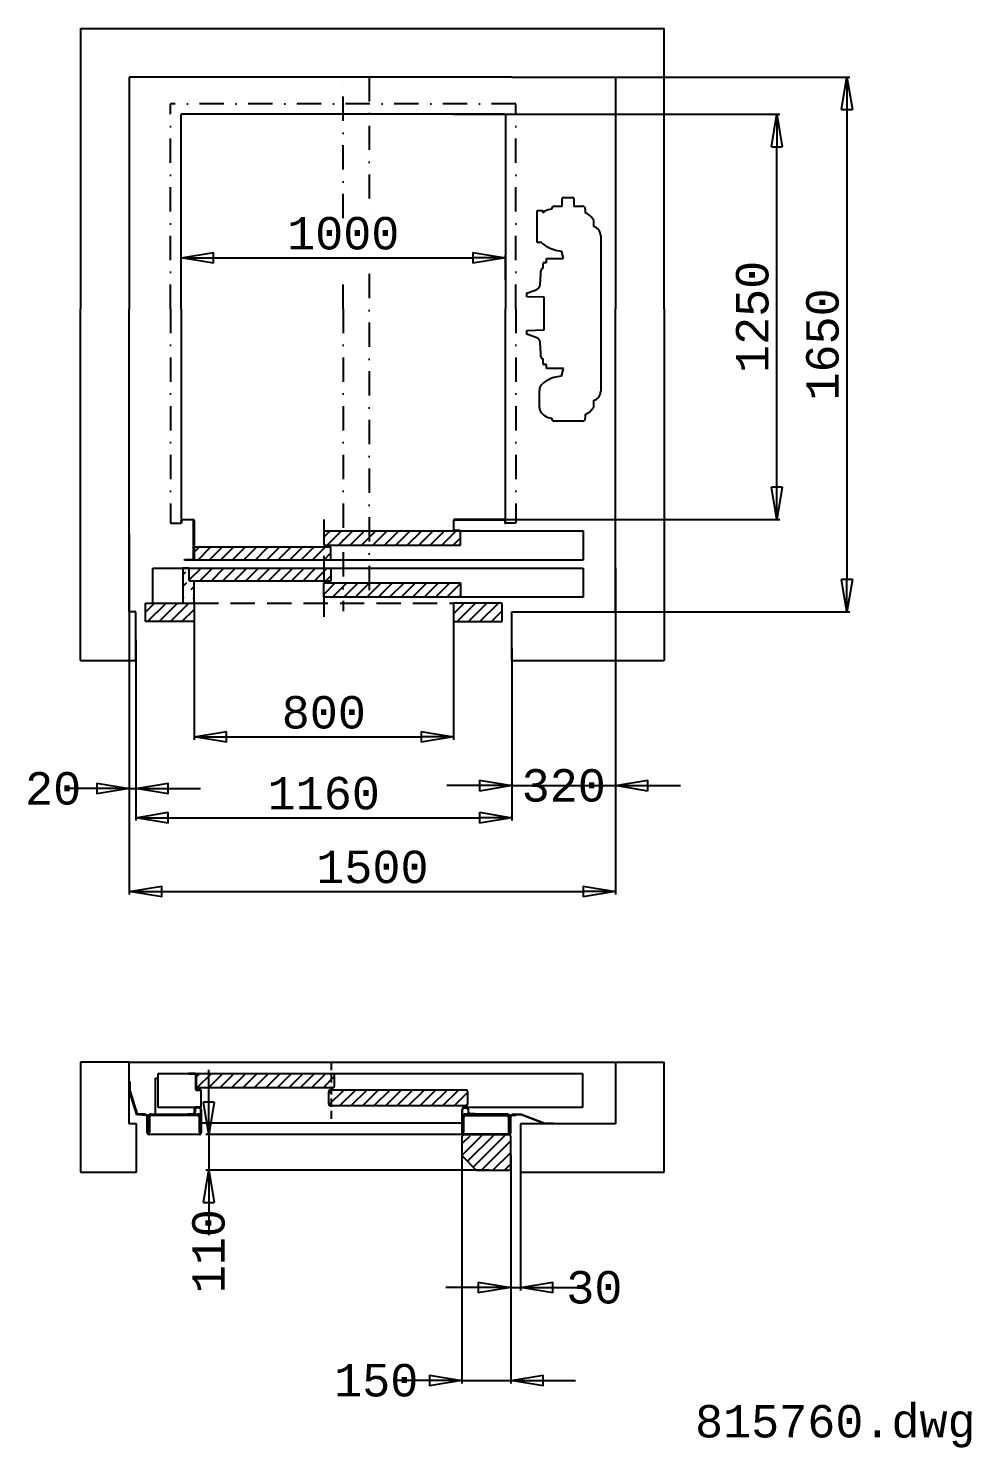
# Model space of a CAD drawing. Extents: x 66121 to 89453, y -8534 to 10021.
# Drawn here: x 71283 to 74193, y -7925 to -3547 of the extents above; entities that cross this region are included whole.
import ezdxf

# ---------------------------------------------------------------- set-up
doc = ezdxf.new("R2010")
doc.units = 0
doc.header["$LTSCALE"] = 50
doc.header["$MEASUREMENT"] = 0
doc.linetypes.add('DASHDOT', pattern=[1, 0.5, -0.25, 0, -0.25])
doc.linetypes.add('DASHED', pattern=[0.75, 0.5, -0.25])
doc.layers.get('0').update_dxf_attribs({"linetype": 'CONTINUOUS'})
doc.layers.get('Defpoints').update_dxf_attribs({"linetype": 'CONTINUOUS'})
for name, color, linetype in [('CONT_35', 250, 'CONTINUOUS'), ('CONT_70', 5, 'CONTINUOUS'), ('DASH_35', 30, 'DASHED'), ('DASHD_35', 40, 'DASHDOT'), ('DIM_MM', 7, 'CONTINUOUS'), ('HATCH_35', 6, 'CONTINUOUS'), ('TEXT_50', 7, 'CONTINUOUS')]:
    doc.layers.add(name, color=color, linetype=linetype)
doc.styles.get("Standard").update_dxf_attribs({"font": 'monotxt'})
doc.dimstyles.get("Standard").update_dxf_attribs({"dimscale": 50, "dimtxt": 2, "dimasz": 2, "dimexe": 0.18, "dimexo": 0, "dimgap": 0.5, "dimtad": 1, "dimdec": 0, "dimrnd": 1, "dimzin": 0, "dimdsep": 46, "dimtxsty": 'Standard', "dimblk": 'CLOSED', "dimcen": 0.09, "dimadec": 0, "dimazin": 0, "dimtfac": 1, "dimtdec": 0, "dimtmove": 2, "dimatfit": 0, "dimldrblk": 'CLOSED', "dimfxl": 1, "dimtolj": 1, "dimtzin": 0, "dimarcsym": 0})
pattern_1 = [(45, (65653.367, -49734.538), (-17.67767, 17.67767), [])]

# ---------------------------------------------------------------- blocks, each defined once
blk = doc.blocks.new('_Closed')
at = {"color": 0, "linetype": 'Continuous', "lineweight": -2}
for p, q in [((-1, 0.167), (0, 0)), ((-1, 0.167), (-1, -0.167)), ((0, 0), (-1, -0.167)), ((0, 0), (-1, 0))]:
    blk.add_line(p, q, dxfattribs=at)
blk = doc.blocks.new('*D168')
at = {"layer": 'Defpoints', "color": 0, "transparency": 16777216}
for p in [(72659.5, -6959.2), (71839.9, -7069), (72703.4, -7069)]:
    blk.add_point(p, dxfattribs=at)
at = {"layer": 'DIM_MM', "color": 0, "lineweight": -2, "transparency": 16777216}
for p, q in [((71839.9, -6859.2), (71839.9, -6759.2)), ((72659.5, -6959.2), (71830.9, -6959.2)), ((71839.9, -6959.2), (71839.9, -7069)), ((72703.4, -7069), (71830.9, -7069)), ((71839.9, -7169), (71839.9, -7269))]:
    blk.add_line(p, q, dxfattribs=at)
at = {"layer": 'DIM_MM', "color": 0, "lineweight": -2, "transparency": 16777216, "xscale": 100, "yscale": 100, "zscale": 100}
for p, rotation in [((71839.9, -6959.2), 270), ((71839.9, -7069), 90)]:
    blk.add_blockref('_Closed', p, dxfattribs=dict(at, rotation=rotation))
at = {"layer": 'DIM_MM', "color": 0, "transparency": 16777216, "insert": (71839.1, -7318.9), "char_height": 100, "attachment_point": 5, "rotation": 90}
blk.add_mtext('\\A1;110', dxfattribs=at)
blk = doc.blocks.new('*D169')
at = {"layer": 'Defpoints', "color": 0, "transparency": 16777216}
for p in [(71594.3, -5105.7), (73094.3, -5210.8), (73094.3, -6209.1)]:
    blk.add_point(p, dxfattribs=at)
at = {"layer": 'DIM_MM', "color": 0, "lineweight": -2, "transparency": 16777216}
for p, q in [((71594.3, -5105.7), (71594.3, -6218.1)), ((73094.3, -5210.8), (73094.3, -6218.1)), ((71694.3, -6209.1), (72994.3, -6209.1))]:
    blk.add_line(p, q, dxfattribs=at)
at = {"layer": 'DIM_MM', "color": 0, "lineweight": -2, "transparency": 16777216, "xscale": 100, "yscale": 100, "zscale": 100, "rotation": 180}
blk.add_blockref('_Closed', (71594.3, -6209.1), dxfattribs=at)
at = {"layer": 'DIM_MM', "color": 0, "lineweight": -2, "transparency": 16777216, "xscale": 100, "yscale": 100, "zscale": 100}
blk.add_blockref('_Closed', (73094.3, -6209.1), dxfattribs=at)
at = {"layer": 'DIM_MM', "color": 0, "transparency": 16777216, "insert": (72344.3, -6134.1), "char_height": 100, "attachment_point": 5}
blk.add_mtext('\\A1;1500', dxfattribs=at)
blk = doc.blocks.new('*D170')
at = {"layer": 'Defpoints', "color": 0, "transparency": 16777216}
for p in [(71614.3, -5433.2), (72774.3, -5458.7), (72774.3, -5981.6)]:
    blk.add_point(p, dxfattribs=at)
at = {"layer": 'DIM_MM', "color": 0, "lineweight": -2, "transparency": 16777216}
for p, q in [((71614.3, -5433.2), (71614.3, -5990.6)), ((72774.3, -5458.7), (72774.3, -5990.6)), ((71714.3, -5981.6), (72674.3, -5981.6))]:
    blk.add_line(p, q, dxfattribs=at)
at = {"layer": 'DIM_MM', "color": 0, "lineweight": -2, "transparency": 16777216, "xscale": 100, "yscale": 100, "zscale": 100, "rotation": 180}
blk.add_blockref('_Closed', (71614.3, -5981.6), dxfattribs=at)
at = {"layer": 'DIM_MM', "color": 0, "lineweight": -2, "transparency": 16777216, "xscale": 100, "yscale": 100, "zscale": 100}
blk.add_blockref('_Closed', (72774.3, -5981.6), dxfattribs=at)
at = {"layer": 'DIM_MM', "color": 0, "transparency": 16777216, "insert": (72194.3, -5906.6), "char_height": 100, "attachment_point": 5}
blk.add_mtext('\\A1;1160', dxfattribs=at)
blk = doc.blocks.new('*D171')
at = {"layer": 'Defpoints', "color": 0, "transparency": 16777216}
for p in [(71794.3, -5347.5), (72594.3, -5346.5), (72594.3, -5732.2)]:
    blk.add_point(p, dxfattribs=at)
at = {"layer": 'DIM_MM', "color": 0, "lineweight": -2, "transparency": 16777216}
for p, q in [((71794.3, -5347.5), (71794.3, -5741.2)), ((72594.3, -5346.5), (72594.3, -5741.2)), ((71894.3, -5732.2), (72494.3, -5732.2))]:
    blk.add_line(p, q, dxfattribs=at)
at = {"layer": 'DIM_MM', "color": 0, "lineweight": -2, "transparency": 16777216, "xscale": 100, "yscale": 100, "zscale": 100, "rotation": 180}
blk.add_blockref('_Closed', (71794.3, -5732.2), dxfattribs=at)
at = {"layer": 'DIM_MM', "color": 0, "lineweight": -2, "transparency": 16777216, "xscale": 100, "yscale": 100, "zscale": 100}
blk.add_blockref('_Closed', (72594.3, -5732.2), dxfattribs=at)
at = {"layer": 'DIM_MM', "color": 0, "transparency": 16777216, "insert": (72194.3, -5657.2), "char_height": 100, "attachment_point": 5}
blk.add_mtext('\\A1;800', dxfattribs=at)
blk = doc.blocks.new('*D172')
at = {"layer": 'Defpoints', "color": 0, "transparency": 16777216}
for p in [(72754.3, -4254.3), (72754.3, -4322.1), (71754.3, -4397.8)]:
    blk.add_point(p, dxfattribs=at)
at = {"layer": 'DIM_MM', "color": 0, "lineweight": -2, "transparency": 16777216}
for p, q in [((71754.3, -4397.8), (71754.3, -4245.3)), ((72754.3, -4322.1), (72754.3, -4245.3)), ((71854.3, -4254.3), (72654.3, -4254.3))]:
    blk.add_line(p, q, dxfattribs=at)
at = {"layer": 'DIM_MM', "color": 0, "lineweight": -2, "transparency": 16777216, "xscale": 100, "yscale": 100, "zscale": 100, "rotation": 180}
blk.add_blockref('_Closed', (71754.3, -4254.3), dxfattribs=at)
at = {"layer": 'DIM_MM', "color": 0, "lineweight": -2, "transparency": 16777216, "xscale": 100, "yscale": 100, "zscale": 100}
blk.add_blockref('_Closed', (72754.3, -4254.3), dxfattribs=at)
at = {"layer": 'DIM_MM', "color": 0, "transparency": 16777216, "insert": (72254.3, -4179.3), "char_height": 100, "attachment_point": 5}
blk.add_mtext('\\A1;1000', dxfattribs=at)
blk = doc.blocks.new('*D173')
at = {"layer": 'Defpoints', "color": 0, "transparency": 16777216}
for p in [(71594.3, -5346.7), (71614.3, -5496.7), (71614.3, -5891.8)]:
    blk.add_point(p, dxfattribs=at)
at = {"layer": 'DIM_MM', "color": 0, "lineweight": -2, "transparency": 16777216}
for p, q in [((71594.3, -5346.7), (71594.3, -5900.8)), ((71614.3, -5496.7), (71614.3, -5900.8)), ((71494.3, -5891.8), (71394.3, -5891.8)), ((71594.3, -5891.8), (71614.3, -5891.8)), ((71714.3, -5891.8), (71814.3, -5891.8))]:
    blk.add_line(p, q, dxfattribs=at)
at = {"layer": 'DIM_MM', "color": 0, "lineweight": -2, "transparency": 16777216, "xscale": 100, "yscale": 100, "zscale": 100}
blk.add_blockref('_Closed', (71594.3, -5891.8), dxfattribs=at)
at = {"layer": 'DIM_MM', "color": 0, "lineweight": -2, "transparency": 16777216, "xscale": 100, "yscale": 100, "zscale": 100, "rotation": 180}
blk.add_blockref('_Closed', (71614.3, -5891.8), dxfattribs=at)
at = {"layer": 'DIM_MM', "color": 0, "transparency": 16777216, "insert": (71359.4, -5891.8), "char_height": 100, "attachment_point": 5}
blk.add_mtext('\\A1;20', dxfattribs=at)
blk = doc.blocks.new('*D174')
at = {"layer": 'Defpoints', "color": 0, "transparency": 16777216}
for p in [(72801, -7044.1), (72770.8, -7049.7), (72801, -7431)]:
    blk.add_point(p, dxfattribs=at)
at = {"layer": 'DIM_MM', "color": 0, "lineweight": -2, "transparency": 16777216}
for p, q in [((72801, -7044.1), (72801, -7440)), ((72770.8, -7049.7), (72770.8, -7440)), ((72670.8, -7431), (72570.8, -7431)), ((72770.8, -7431), (72801, -7431)), ((72901, -7431), (73001, -7431))]:
    blk.add_line(p, q, dxfattribs=at)
at = {"layer": 'DIM_MM', "color": 0, "lineweight": -2, "transparency": 16777216, "xscale": 100, "yscale": 100, "zscale": 100}
blk.add_blockref('_Closed', (72770.8, -7431), dxfattribs=at)
at = {"layer": 'DIM_MM', "color": 0, "lineweight": -2, "transparency": 16777216, "xscale": 100, "yscale": 100, "zscale": 100, "rotation": 180}
blk.add_blockref('_Closed', (72801, -7431), dxfattribs=at)
at = {"layer": 'DIM_MM', "color": 0, "transparency": 16777216, "insert": (73028.8, -7431), "char_height": 100, "attachment_point": 5}
blk.add_mtext('\\A1;30', dxfattribs=at)
blk = doc.blocks.new('*D195')
at = {"layer": 'Defpoints', "color": 0, "transparency": 16777216}
for p in [(72620.6, -7000), (72770.8, -7021.3), (72770.8, -7717.7)]:
    blk.add_point(p, dxfattribs=at)
at = {"layer": 'DIM_MM', "color": 0, "lineweight": -2, "transparency": 16777216}
for p, q in [((72620.6, -7000), (72620.6, -7726.7)), ((72770.8, -7021.3), (72770.8, -7726.7)), ((72520.6, -7717.7), (72420.6, -7717.7)), ((72620.6, -7717.7), (72770.8, -7717.7)), ((72870.8, -7717.7), (72970.8, -7717.7))]:
    blk.add_line(p, q, dxfattribs=at)
at = {"layer": 'DIM_MM', "color": 0, "lineweight": -2, "transparency": 16777216, "xscale": 100, "yscale": 100, "zscale": 100}
blk.add_blockref('_Closed', (72620.6, -7717.7), dxfattribs=at)
at = {"layer": 'DIM_MM', "color": 0, "lineweight": -2, "transparency": 16777216, "xscale": 100, "yscale": 100, "zscale": 100, "rotation": 180}
blk.add_blockref('_Closed', (72770.8, -7717.7), dxfattribs=at)
at = {"layer": 'DIM_MM', "color": 0, "transparency": 16777216, "insert": (72356.1, -7717.7), "char_height": 100, "attachment_point": 5}
blk.add_mtext('\\A1;150', dxfattribs=at)
blk = doc.blocks.new('*D8')
at = {"layer": 'Defpoints', "color": 0, "transparency": 16777216}
for p in [(72894.9, -3696.7), (72985.7, -5346.7), (73808.1, -5346.7)]:
    blk.add_point(p, dxfattribs=at)
at = {"layer": 'DIM_MM', "color": 0, "lineweight": -2, "transparency": 16777216}
for p, q in [((72894.9, -3696.7), (73817.1, -3696.7)), ((73808.1, -3796.7), (73808.1, -5246.7)), ((72985.7, -5346.7), (73817.1, -5346.7))]:
    blk.add_line(p, q, dxfattribs=at)
at = {"layer": 'DIM_MM', "color": 0, "lineweight": -2, "transparency": 16777216, "xscale": 100, "yscale": 100, "zscale": 100}
for p, rotation in [((73808.1, -3696.7), 90), ((73808.1, -5346.7), 270)]:
    blk.add_blockref('_Closed', p, dxfattribs=dict(at, rotation=rotation))
at = {"layer": 'DIM_MM', "color": 0, "transparency": 16777216, "insert": (73733.1, -4521.7), "char_height": 100, "attachment_point": 5, "rotation": 90}
blk.add_mtext('\\A1;1650', dxfattribs=at)
blk = doc.blocks.new('*D9')
at = {"layer": 'Defpoints', "color": 0, "transparency": 16777216}
for p in [(72592.5, -3811.7), (73591.7, -3811.7), (72629.7, -5061.7)]:
    blk.add_point(p, dxfattribs=at)
at = {"layer": 'DIM_MM', "color": 0, "lineweight": -2, "transparency": 16777216}
for p, q in [((72592.5, -3811.7), (73600.7, -3811.7)), ((73591.7, -4961.7), (73591.7, -3911.7)), ((72629.7, -5061.7), (73600.7, -5061.7))]:
    blk.add_line(p, q, dxfattribs=at)
at = {"layer": 'DIM_MM', "color": 0, "lineweight": -2, "transparency": 16777216, "xscale": 100, "yscale": 100, "zscale": 100}
for p, rotation in [((73591.7, -3811.7), 90), ((73591.7, -5061.7), 270)]:
    blk.add_blockref('_Closed', p, dxfattribs=dict(at, rotation=rotation))
at = {"layer": 'DIM_MM', "color": 0, "transparency": 16777216, "insert": (73516.7, -4436.7), "char_height": 100, "attachment_point": 5, "rotation": 90}
blk.add_mtext('\\A1;1250', dxfattribs=at)
blk = doc.blocks.new('*D10')
at = {"layer": 'Defpoints', "color": 0, "transparency": 16777216}
for p in [(73094.3, -5232.5), (72774.3, -5484.1), (73094.3, -5882.7)]:
    blk.add_point(p, dxfattribs=at)
at = {"layer": 'DIM_MM', "color": 0, "lineweight": -2, "transparency": 16777216}
for p, q in [((73094.3, -5232.5), (73094.3, -5891.7)), ((72774.3, -5484.1), (72774.3, -5891.7)), ((72674.3, -5882.7), (72574.3, -5882.7)), ((72774.3, -5882.7), (73094.3, -5882.7)), ((73194.3, -5882.7), (73294.3, -5882.7))]:
    blk.add_line(p, q, dxfattribs=at)
at = {"layer": 'DIM_MM', "color": 0, "lineweight": -2, "transparency": 16777216, "xscale": 100, "yscale": 100, "zscale": 100}
blk.add_blockref('_Closed', (72774.3, -5882.7), dxfattribs=at)
at = {"layer": 'DIM_MM', "color": 0, "lineweight": -2, "transparency": 16777216, "xscale": 100, "yscale": 100, "zscale": 100, "rotation": 180}
blk.add_blockref('_Closed', (73094.3, -5882.7), dxfattribs=at)
at = {"layer": 'DIM_MM', "color": 0, "transparency": 16777216, "insert": (72934.5, -5882.7), "char_height": 100, "attachment_point": 5}
blk.add_mtext('\\A1;320', dxfattribs=at)

msp = doc.modelspace()

# ---------------------------------------------------------------- hatches: boundary and pattern name
at = {"layer": 'HATCH_35'}
h = msp.add_hatch(dxfattribs=at)
h.set_pattern_fill('ANSI31', color=256, scale=200, style=0)
h.set_pattern_definition(pattern_1)
h.paths.add_polyline_path([(72254.3, -5141.1), (72254.3, -5096.7), (72194.3, -5096.7), (72194.3, -5141.1)])
h.paths.add_polyline_path([(72334.3, -5141.1), (72334.3, -5096.7), (72254.3, -5096.7), (72254.3, -5141.1)])
h.paths.add_polyline_path([(72334.3, -5096.7), (72334.3, -5141.1), (72616.3, -5141.1), (72616.3, -5096.7)])
h.paths.add_polyline_path([(72254.3, -5301.7), (72254.3, -5257.3), (72194.3, -5257.3), (72194.3, -5301.7)])
h.paths.add_polyline_path([(72334.3, -5301.7), (72334.3, -5257.3), (72254.3, -5257.3), (72254.3, -5301.7)])
h.paths.add_polyline_path([(72334.3, -5257.3), (72334.3, -5301.7), (72616.3, -5301.7), (72616.3, -5257.3)])
h = msp.add_hatch(dxfattribs=at)
h.set_pattern_fill('ANSI31', color=256, scale=200, style=0)
h.set_pattern_definition(pattern_1)
h.paths.add_polyline_path([(72194.3, -5146.7), (71794.3, -5146.7), (71794.3, -5186.7), (72194.3, -5186.7)])
h.paths.add_polyline_path([(72216.3, -5146.7), (72194.3, -5146.7), (72194.3, -5186.7), (72216.3, -5186.7)])
h.paths.add_polyline_path([(72216.3, -5211.7), (72194.3, -5211.7), (72194.3, -5251.7), (72216.3, -5251.7)])
h.paths.add_polyline_path([(72194.3, -5211.7), (71779.3, -5211.7), (71779.3, -5250.1, 0.414214), (71780.9, -5251.7), (71791.7, -5251.7, -0.414214), (71794.3, -5254.3), (71794.3, -5251.7), (72194.3, -5251.7)])
h = msp.add_hatch(dxfattribs=at)
h.set_pattern_fill('ANSI31', color=256, scale=200, style=0)
h.set_pattern_definition(pattern_1)
edge = h.paths.add_edge_path()
edge.add_arc((71776.7, -5214.3), 2.6, 0, 90)
edge.add_line((71776.7, -5211.7), (71759.3, -5211.7))
edge.add_arc((71791.7, -5254.3), 2.6, 0, 90)
edge.add_line((71791.7, -5251.7), (71780.9, -5251.7))
edge.add_arc((71780.9, -5250.1), 1.6, 180, 270)
edge.add_line((71794.3, -5319.7), (71794.3, -5254.3))
edge.add_line((71794.3, -5254.3), (71794.3, -5251.7))
edge.add_line((71779.3, -5250.1), (71779.3, -5211.7))
edge.add_line((71759.3, -5211.7), (71759.3, -5319.7))
h = msp.add_hatch(dxfattribs=at)
h.set_pattern_fill('ANSI31', color=256, scale=200, style=0)
h.set_pattern_definition(pattern_1)
h.paths.add_polyline_path([(71794.3, -5376.7), (71794.3, -5319.7), (71759.3, -5319.7), (71667.3, -5319.7), (71644.3, -5319.7), (71644.3, -5376.7)])
h = msp.add_hatch(dxfattribs=at)
h.set_pattern_fill('ANSI31', color=256, scale=200, style=0)
h.set_pattern_definition(pattern_1)
h.paths.add_polyline_path([(72594.3, -5319.7), (72594.3, -5376.7), (72744.3, -5376.7), (72744.3, -5319.7)])
h = msp.add_hatch(dxfattribs=at)
h.set_pattern_fill('ANSI31', color=256, scale=200, style=0)
h.set_pattern_definition(pattern_1)
edge = h.paths.add_edge_path()
edge.add_arc((72221.3, -6809.7), 5.54, 270, 360)
edge.add_line((72226.8, -6809.7), (72226.8, -6776.4))
edge.add_arc((72221.3, -6776.4), 5.54, 0, 90)
edge.add_line((72221.3, -6770.9), (71807, -6770.9))
edge.add_arc((71807, -6776.4), 5.54, 90, 180)
edge.add_line((71801.5, -6776.4), (71801.5, -6809.7))
edge.add_arc((71807, -6809.7), 5.54, 180, 270)
edge.add_line((71807, -6815.2), (72221.3, -6815.2))
h = msp.add_hatch(dxfattribs=at)
h.set_pattern_fill('ANSI31', color=256, scale=200, style=0)
h.set_pattern_definition(pattern_1)
edge = h.paths.add_edge_path()
edge.add_line((72632.3, -6870.6), (72215.2, -6870.6))
edge.add_arc((72215.2, -6865.1), 5.54, 180, 270, ccw=False)
edge.add_line((72209.7, -6865.1), (72209.7, -6826.3))
edge.add_arc((72215.2, -6826.3), 5.54, 90, 180, ccw=False)
edge.add_line((72215.2, -6820.7), (72632.3, -6820.7))
edge.add_arc((72632.3, -6826.3), 5.54, 0, 90, ccw=False)
edge.add_line((72637.8, -6826.3), (72637.8, -6865.1))
edge.add_arc((72632.3, -6865.1), 5.54, -90, 0, ccw=False)
h = msp.add_hatch(dxfattribs=at)
h.set_pattern_fill('ANSI31', color=256, scale=200, style=0)
h.set_pattern_definition(pattern_1)
edge = h.paths.add_edge_path()
edge.add_arc((72766.4, -7064.6), 4.43, 270, 360)
edge.add_line((72770.8, -7064.6), (72770.8, -6963.7))
edge.add_arc((72766.4, -6963.7), 4.43, 0, 90)
edge.add_line((72626.2, -6959.2), (72766.4, -6959.2))
edge.add_line((72620.6, -6963.7), (72620.6, -7022.9))
edge.add_arc((72625.1, -6963.7), 4.43, 90, 180)
edge.add_arc((72625.1, -7022.9), 4.43, 180, 225)
edge.add_arc((72666.8, -7064.6), 4.43, 225, 270)
edge.add_line((72621.9, -7026), (72663.6, -7067.7))
edge.add_line((72666.8, -7069), (72766.4, -7069))
h.paths.add_polyline_path([(72197.8, -7792.7), (72514.4, -7792.7), (72514.4, -7642.7), (72197.8, -7642.7)], flags=9)

# ---------------------------------------------------------------- linework, layer by layer
at = {"layer": 'CONT_35', "ltscale": 3}
for p, q in [((72751.3, -3811.7), (71754.3, -3811.7)), ((71754.3, -4411.7), (71754.3, -3811.7)), ((72754.3, -3811.7), (72754.3, -4411.7)), ((72930.1, -4094.7), (72930.1, -4071.2)), ((72933.1, -4068.2), (72962.9, -4068.2)), ((72965.9, -4071.2), (72965.9, -4094.7)), ((72852.4, -4108.2), (72869.9, -4108.2)), ((72852.4, -4207.7), (72852.4, -4108.2)), ((72869.9, -4108.2), (72869.9, -4116)), ((72876, -4110.7), (72876, -4110.7)), ((72896.6, -4104.2), (72896.6, -4104.2)), ((72904.9, -4094.7), (72930.1, -4094.7)), ((72965.9, -4094.7), (72992.6, -4094.7)), ((72992.6, -4094.7), (72992.6, -4094.7)), ((73001, -4104.2), (73001, -4115.2)), ((73024.9, -4135.9), (73026.7, -4136.5)), ((73026.7, -4136.5), (73026.7, -4158.2)), ((73048.4, -4186.6), (73048.4, -4666.3)), ((72867.1, -4207.7), (72852.4, -4207.7)), ((72934.1, -4256.5), (72927.1, -4233.4)), ((72870.8, -4286.6), (72870.8, -4271.9)), ((72873.8, -4268.9), (72880.8, -4268.9)), ((72880.8, -4256.5), (72934.1, -4256.5)), ((72880.8, -4268.9), (72880.8, -4256.5)), ((72861.8, -4337.7), (72864.3, -4303.5)), ((72864.3, -4303.5), (72864.3, -4294.5)), ((72820.8, -4362.5), (72823.8, -4362.4)), ((72820.8, -4374.5), (72820.8, -4362.5)), ((72874.3, -4376), (72820.8, -4374.5)), ((72823.8, -4362.4), (72851.7, -4352)), ((72874.3, -4476.9), (72874.3, -4376)), ((71754.3, -4411.7), (71754.3, -5061.7)), ((72754.3, -5061.7), (72754.3, -4411.7)), ((72820.8, -4478.5), (72874.3, -4476.9)), ((72820.8, -4490.5), (72820.8, -4478.5)), ((72823.8, -4490.5), (72820.8, -4490.5)), ((72851.7, -4500.9), (72823.8, -4490.5)), ((72864.3, -4549.5), (72861.8, -4515.2)), ((72864.3, -4558.5), (72864.3, -4549.5)), ((72870.8, -4581), (72870.8, -4566.3)), ((72880.8, -4584), (72873.8, -4584)), ((72880.8, -4596.4), (72880.8, -4584)), ((72934.1, -4596.4), (72880.8, -4596.4)), ((72927.1, -4619.5), (72934.1, -4596.4)), ((72859.4, -4715.7), (72859.4, -4663.4)), ((73026.7, -4716.5), (73024.9, -4717)), ((73026.7, -4694.7), (73026.7, -4716.5)), ((72992.6, -4758.3), (72904.9, -4758.2)), ((73001, -4737.7), (73001, -4748.7)), ((71754.3, -5072.7), (71754.3, -5064.7)), ((71755.8, -5072.7), (71754.3, -5072.7)), ((71755.8, -5064.8), (71755.8, -5072.7)), ((71757.3, -5061.7), (71791.2, -5061.7)), ((71791.2, -5063.2), (71757.4, -5063.2)), ((71792.8, -5183.6), (71792.8, -5064.8)), ((71794.3, -5064.8), (71794.3, -5092.6)), ((72594.3, -5064.8), (72594.3, -5093.6)), ((72595.8, -5093.6), (72595.8, -5064.8)), ((72751.3, -5061.7), (72597.4, -5061.7)), ((72597.4, -5063.2), (72751.2, -5063.2)), ((72752.8, -5064.8), (72752.8, -5072.7)), ((72752.8, -5072.7), (72754.3, -5072.7)), ((72754.3, -5072.7), (72754.3, -5064.7)), ((72194.3, -5096.7), (72194.3, -5141.1)), ((72614.3, -5095.2), (72597.4, -5095.2)), ((72597.4, -5096.7), (72614.3, -5096.7)), ((72614.3, -5096.7), (72614.3, -5095.2)), ((72616.3, -5141.1), (72616.3, -5096.7)), ((72994.3, -5096.7), (72994.3, -5186.7)), ((72216.3, -5146.7), (71794.3, -5146.7)), ((71794.3, -5151.7), (71794.3, -5181.1)), ((72194.3, -5141.1), (72616.3, -5141.1)), ((72216.3, -5186.7), (72216.3, -5146.7)), ((71764.3, -5185.2), (71791.2, -5185.2)), ((71764.3, -5186.7), (71764.3, -5185.2)), ((71791.3, -5186.7), (71764.3, -5186.7)), ((71667.3, -5319.7), (71667.3, -5211.7)), ((71759.3, -5211.7), (71759.3, -5319.7)), ((71776.7, -5211.7), (71759.3, -5211.7)), ((71779.3, -5250.1), (71779.3, -5211.7)), ((71791.7, -5251.7), (71780.9, -5251.7)), ((72216.3, -5251.7), (71794.3, -5251.7)), ((72216.3, -5211.7), (72216.3, -5251.7)), ((72994.3, -5211.7), (72994.3, -5301.7)), ((72194.3, -5257.3), (72616.3, -5257.3)), ((72194.3, -5301.7), (72194.3, -5257.3)), ((72616.3, -5257.3), (72616.3, -5301.7)), ((71644.3, -5376.7), (71644.3, -5319.7)), ((71794.3, -5319.7), (71794.3, -5376.7)), ((72744.3, -5319.7), (72594.3, -5319.7)), ((72594.3, -5319.7), (72594.3, -5376.7)), ((72744.3, -5376.7), (72744.3, -5319.7)), ((71794.3, -5376.7), (71644.3, -5376.7)), ((72594.3, -5376.7), (72744.3, -5376.7))]:
    msp.add_line(p, q, dxfattribs=at)
at = {"layer": 'CONT_35'}
for p, q in [((71594.3, -6735.8), (73094.3, -6735.8)), ((71675.2, -6896.1), (71675.2, -6785.3)), ((71675.2, -6785.3), (71683, -6785.3)), ((71683, -6770.9), (72992.4, -6770.9)), ((71683, -6876.1), (71683, -6770.9)), ((71796.4, -6770.9), (71777.1, -6770.9)), ((71777.1, -6770.9), (71777.1, -6772)), ((71777.1, -6772), (71796.4, -6772)), ((71798.2, -6773.8), (71798.2, -6819)), ((71799.3, -6819), (71799.3, -6773.8)), ((71801.5, -6809.7), (71801.5, -6776.4)), ((71807, -6770.9), (72221.3, -6770.9)), ((72226.8, -6776.4), (72226.8, -6809.7)), ((72992.4, -6770.9), (72992.4, -6876.1)), ((71594.3, -6795.7), (71596, -6795.7)), ((71594.3, -6823.4), (71594.3, -6795.7)), ((71617.4, -6898.3), (71594.3, -6823.4)), ((71596, -6795.7), (71596, -6823.5)), ((71596, -6823.5), (71618.5, -6896.6)), ((71813, -6820.7), (71801.1, -6820.7)), ((71801.1, -6821.8), (71813, -6821.8)), ((72221.3, -6815.2), (71807, -6815.2)), ((71814.8, -6823.6), (71814.8, -6873.3)), ((71815.9, -6873.3), (71815.9, -6823.6)), ((72209.7, -6865.1), (72209.7, -6826.3)), ((72215.2, -6820.7), (72632.3, -6820.7)), ((72637.8, -6826.3), (72637.8, -6865.1)), ((72632.3, -6870.6), (72215.2, -6870.6)), ((71644.6, -6898.3), (71617.4, -6898.3)), ((71644.6, -6896.6), (71618.5, -6896.6)), ((71634.2, -6899.4), (71634.2, -6898.3)), ((71634.2, -6898.3), (71645.3, -6898.3)), ((71645.3, -6899.4), (71634.2, -6899.4)), ((71644.6, -6896.6), (71644.6, -6898.3)), ((71649.7, -6953.7), (71649.7, -6903.8)), ((71650.8, -6903.8), (71650.8, -6953.7)), ((71651.9, -6952.6), (71651.9, -6904.9)), ((71656.4, -6904.9), (71656.4, -6952.6)), ((71660.8, -6896.1), (71805.9, -6896.1)), ((71805.9, -6900.5), (71660.8, -6900.5)), ((71795.7, -6876.1), (71683, -6876.1)), ((71774.9, -6895), (71791.5, -6895)), ((71774.9, -6896.1), (71774.9, -6895)), ((71791.5, -6896.1), (71774.9, -6896.1)), ((71791.5, -6896.1), (71774.9, -6896.1)), ((71794.9, -6878.4), (71794.9, -6890.5)), ((71794.9, -6890.5), (71796, -6890.5)), ((71796, -6890.5), (71796, -6878.4)), ((71796, -6890.5), (71796, -6881.7)), ((71797.1, -6881.7), (71797.1, -6890.5)), ((71813, -6875), (71798.2, -6875)), ((71798.2, -6876.1), (71813, -6876.1)), ((71798.2, -6876.1), (71813, -6876.1)), ((71801.5, -6876.1), (71810.4, -6876.1)), ((71810.4, -6877.2), (71801.5, -6877.2)), ((71810.4, -6952.6), (71810.4, -6904.9)), ((71814.8, -6953.7), (71814.8, -6881.7)), ((71814.8, -6904.9), (71814.8, -6952.6)), ((71815.9, -6881.7), (71815.9, -6953.7)), ((72620.6, -6881.7), (72620.6, -6953.7)), ((72621.7, -6953.7), (72621.7, -6881.7)), ((72621.7, -6904.9), (72621.7, -6952.6)), ((72992.4, -6876.1), (72626.2, -6876.1)), ((72635, -6876.1), (72626.2, -6876.1)), ((72626.2, -6877.2), (72635, -6877.2)), ((72626.2, -6952.6), (72626.2, -6904.9)), ((72759.7, -6896.1), (72630.6, -6896.1)), ((72630.6, -6900.5), (72759.7, -6900.5)), ((72639.5, -6881.7), (72639.5, -6890.5)), ((72640.6, -6890.5), (72640.6, -6881.7)), ((72661.6, -6895), (72645, -6895)), ((72645, -6896.1), (72661.6, -6896.1)), ((72661.6, -6896.1), (72661.6, -6895)), ((72764.2, -6904.9), (72764.2, -6952.6)), ((72768.6, -6952.6), (72768.6, -6904.9)), ((72769.7, -6903.8), (72769.7, -6953.7)), ((72770.8, -6953.7), (72770.8, -6903.8)), ((72775.2, -6896.6), (72802.9, -6896.6)), ((72775.2, -6898.3), (72775.2, -6896.6)), ((72802.9, -6898.3), (72775.2, -6898.3)), ((72786.3, -6898.3), (72775.2, -6898.3)), ((72775.2, -6899.4), (72786.3, -6899.4)), ((72786.3, -6899.4), (72786.3, -6898.3)), ((72802.9, -6896.6), (72876.2, -6924.3)), ((72876.2, -6926), (72802.9, -6898.3)), ((71656.4, -6952.6), (71651.9, -6952.6)), ((71655.3, -6958.1), (71810.4, -6958.1)), ((71810.4, -6959.2), (71655.3, -6959.2)), ((71814.8, -6952.6), (71810.4, -6952.6)), ((71815.9, -6923.2), (72620.6, -6923.2)), ((72621.7, -6952.6), (72626.2, -6952.6)), ((72625.1, -6959.2), (72766.4, -6959.2)), ((72765.3, -6958.1), (72626.2, -6958.1)), ((72626.2, -6959.2), (72766.4, -6959.2)), ((72764.2, -6952.6), (72768.6, -6952.6)), ((72876.2, -6924.3), (72903.9, -6924.3)), ((72903.9, -6926), (72876.2, -6926)), ((72903.9, -6926), (72903.9, -6924.3)), ((72620.6, -6963.7), (72620.6, -7022.9)), ((72770.8, -7064.6), (72770.8, -6963.7)), ((72621.9, -7026), (72663.6, -7067.7)), ((72666.8, -7069), (72766.4, -7069))]:
    msp.add_line(p, q, dxfattribs=at)
at = {"layer": 'CONT_35', "ltscale": 3}
for points in [[(71794.3, -5074.7), (71794.3, -5146.7), (71794.3, -5186.7)], [(72194.3, -5096.7), (72616.3, -5096.7), (72994.3, -5096.7)], [(72994.3, -5186.7), (72216.3, -5186.7), (71794.3, -5186.7)], [(71667.3, -5211.7), (71759.3, -5211.7), (71776.7, -5211.7), (71779.3, -5211.7), (72216.3, -5211.7), (72994.3, -5211.7)], [(71794.3, -5319.7), (71794.3, -5254.3), (71794.3, -5251.7)], [(71644.3, -5319.7), (71667.3, -5319.7), (71759.3, -5319.7), (71794.3, -5319.7)], [(72994.3, -5301.7), (72616.3, -5301.7), (72194.3, -5301.7)]]:
    msp.add_lwpolyline(points, dxfattribs=at)
for centre, radius, start, end in [((72933.1, -4071.2), 3, 90, 180), ((72962.9, -4071.2), 3, 0, 90), ((72908.9, -4154.9), 55.1, 126.6176, 135.0158), ((72899.6, -4150), 45.8, 93.7195, 120.9226), ((72906.3, -4104.2), 9.69, 98.41, 179.961), ((72991.3, -4104.2), 9.69, 0, 82.2138), ((72980.2, -4163.4), 52.5, 31.5725, 66.646), ((73018.9, -4186.6), 29.5, 0, 74.6154), ((72908.9, -4171.8), 55.1, 220.6842, 240.6322), ((72939.5, -4110.3), 123.8, 242.2251, 264.234), ((72872.3, -4294.5), 8, 100.8069, 180), ((72873.8, -4271.9), 3, 90, 180), ((72844.8, -4336.5), 17, 293.9822, 355.7487), ((72844.8, -4516.5), 17, 4.2513, 66.0178), ((72872.3, -4558.5), 8, 180, 259.1931), ((72873.8, -4581), 3, 180, 270), ((72908.9, -4681.1), 55.1, 119.3678, 148.4367), ((72939.5, -4742.6), 123.8, 95.766, 117.7749), ((72887.1, -4663.9), 27.7, 155.3135, 179.0898), ((73018.9, -4666.3), 29.5, 285.3846, 0), ((72887.1, -4715.3), 27.7, 180.9102, 204.6865), ((72908.9, -4698), 55.1, 211.5633, 233.3824), ((72980.2, -4689.5), 52.5, 293.354, 328.4275), ((72899.6, -4702.9), 45.8, 239.0774, 266.3482), ((72906.3, -4748.7), 9.69, 179.961, 261.59), ((72991.3, -4748.7), 9.69, 277.7862, 0), ((71757.3, -5064.7), 3, 90, 180), ((71757.4, -5064.8), 1.6, 90, 180), ((71791.2, -5064.8), 3.1, 0, 90), ((71791.2, -5064.8), 1.6, 0, 90), ((72597.4, -5064.8), 3.1, 90, 180), ((72597.4, -5064.8), 1.6, 90, 180), ((72751.2, -5064.8), 1.6, 0, 90), ((72751.3, -5064.7), 3, 0, 90), ((72597.4, -5093.6), 3.1, 180, 270), ((72597.4, -5093.6), 1.6, 180, 270), ((71791.2, -5183.6), 1.6, 270, 0), ((71791.3, -5183.7), 3, 270, 0), ((71776.7, -5214.3), 2.6, 0, 90), ((71780.9, -5250.1), 1.6, 180, 270), ((71791.7, -5254.3), 2.6, 0, 90)]:
    msp.add_arc(centre, radius, start, end, dxfattribs=at)
at = {"layer": 'CONT_35'}
for centre, radius, start, end in [((71796.4, -6773.8), 2.88, 0, 90), ((71796.4, -6773.8), 1.77, 0, 90), ((71807, -6776.4), 5.54, 90, 180), ((72221.3, -6776.4), 5.54, 0, 90), ((71801.1, -6819), 2.88, 180, 270), ((71801.1, -6819), 1.77, 180, 270), ((71807, -6809.7), 5.54, 180, 270), ((71813, -6823.6), 2.88, 0, 90), ((71813, -6823.6), 1.77, 0, 90), ((72215.2, -6826.3), 5.54, 90, 180), ((72221.3, -6809.7), 5.54, 270, 0), ((72632.3, -6826.3), 5.54, 0, 90), ((71813, -6873.3), 1.77, 270, 0), ((71813, -6873.3), 2.88, 270, 0), ((72215.2, -6865.1), 5.54, 180, 270), ((72632.3, -6865.1), 5.54, 270, 0), ((71645.3, -6903.8), 5.54, 0, 90), ((71645.3, -6903.8), 4.43, 0, 90), ((71660.8, -6904.9), 8.86, 90, 180), ((71660.8, -6904.9), 4.43, 90, 180), ((71791.5, -6890.5), 5.54, 270, 0), ((71791.5, -6890.5), 4.43, 270, 0), ((71798.2, -6878.4), 3.32, 138.1897, 180), ((71798.2, -6878.4), 3.32, 90, 138.1897), ((71798.2, -6878.4), 2.22, 90, 180), ((71801.5, -6881.7), 5.54, 90, 180), ((71801.5, -6881.7), 4.43, 90, 180), ((71805.9, -6904.9), 8.86, 0, 90), ((71805.9, -6904.9), 4.43, 0, 90), ((71810.4, -6881.7), 5.54, 0, 90), ((71810.4, -6881.7), 4.43, 0, 90), ((72626.2, -6881.7), 5.54, 90, 180), ((72626.2, -6881.7), 4.43, 90, 180), ((72630.6, -6904.9), 8.86, 90, 180), ((72630.6, -6904.9), 4.43, 90, 180), ((72635, -6881.7), 5.54, 0, 90), ((72635, -6881.7), 4.43, 0, 90), ((72645, -6890.5), 5.54, 180, 270), ((72645, -6890.5), 4.43, 180, 270), ((72759.7, -6904.9), 8.86, 0, 90), ((72759.7, -6904.9), 4.43, 0, 90), ((72775.2, -6903.8), 5.54, 90, 180), ((72775.2, -6903.8), 4.43, 90, 180), ((71655.3, -6953.7), 5.54, 180, 270), ((71655.3, -6953.7), 4.43, 180, 270), ((71810.4, -6953.7), 4.43, 270, 0), ((71810.4, -6953.7), 5.54, 270, 0), ((72626.2, -6953.7), 5.54, 180, 270), ((72625.1, -6963.7), 4.43, 90, 180), ((72626.2, -6953.7), 4.43, 180, 270), ((72765.3, -6953.7), 5.54, 270, 0), ((72765.3, -6953.7), 4.43, 270, 0), ((72766.4, -6963.7), 4.43, 0, 90), ((72625.1, -7022.9), 4.43, 180, 225), ((72666.8, -7064.6), 4.43, 225, 270), ((72766.4, -7064.6), 4.43, 270, 0)]:
    msp.add_arc(centre, radius, start, end, dxfattribs=at)
at = {"layer": 'CONT_70', "ltscale": 3}
for p, q in [((71444.3, -3546.7), (72774.3, -3546.7)), ((71444.3, -3546.7), (71444.3, -4411.7)), ((72774.3, -3546.7), (73244.3, -3546.7)), ((73244.3, -4411.7), (73244.3, -3546.7)), ((72774.3, -3696.7), (71594.3, -3696.7)), ((71594.3, -3696.7), (71594.3, -4411.7)), ((72774.3, -3696.7), (73094.3, -3696.7)), ((73094.3, -3696.7), (73094.3, -4411.7)), ((71444.3, -5496.7), (71444.3, -4411.7)), ((71594.3, -5346.7), (71594.3, -4411.7)), ((73094.3, -5346.7), (73094.3, -4411.7)), ((73244.3, -4411.7), (73244.3, -5496.7)), ((71614.3, -5346.7), (71594.3, -5346.7)), ((71614.3, -5496.7), (71614.3, -5346.7)), ((72774.3, -5346.7), (73094.3, -5346.7)), ((72774.3, -5496.7), (72774.3, -5346.7)), ((71444.3, -5496.7), (71614.3, -5496.7)), ((72774.3, -5496.7), (73244.3, -5496.7))]:
    msp.add_line(p, q, dxfattribs=at)
at = {"layer": 'CONT_70'}
for p, q in [((71444.3, -6735.8), (71444.3, -7075.6)), ((71594.3, -6735.8), (71444.3, -6735.8)), ((71594.3, -6926), (71594.3, -6735.8)), ((73094.3, -6735.8), (73094.3, -6926)), ((73094.3, -6735.8), (73244.3, -6735.8)), ((73244.3, -7075.6), (73244.3, -6735.8)), ((71616.5, -6926), (71594.3, -6926)), ((71616.5, -7075.6), (71616.5, -6926)), ((73094.3, -6926), (72801, -6926)), ((72801, -6926), (72801, -7075.6)), ((71444.3, -7075.6), (71616.5, -7075.6)), ((72801, -7075.6), (73244.3, -7075.6))]:
    msp.add_line(p, q, dxfattribs=at)
at = {"layer": 'DASH_35', "ltscale": 3}
for p, q in [((72194.3, -5061.7), (72194.3, -5376.7)), ((71794.3, -5319.7), (72594.3, -5319.7))]:
    msp.add_line(p, q, dxfattribs=at)
at = {"layer": 'DASH_35'}
msp.add_line((72216.9, -6735.8), (72216.9, -6923.2), dxfattribs=at)
at = {"layer": 'DASHD_35', "ltscale": 3}
for p, q in [((72254.3, -4132.4), (72254.3, -3699.2)), ((72334.3, -3696.7), (72334.3, -4141.7)), ((72786.8, -3779.2), (71721.8, -3779.2)), ((71721.8, -4411.7), (71721.8, -3779.2)), ((72786.8, -4411.7), (72786.8, -3779.2)), ((72254.3, -4411.7), (72254.3, -4301.6)), ((72334.3, -4304.2), (72334.3, -5346.7)), ((71721.8, -4411.7), (71721.8, -5072.7)), ((72254.3, -4411.7), (72254.3, -5344.2)), ((72786.8, -4411.7), (72786.8, -5072.7)), ((71721.8, -5072.7), (71754.3, -5072.7)), ((72786.8, -5072.7), (72754.3, -5072.7))]:
    msp.add_line(p, q, dxfattribs=at)

# ---------------------------------------------------------------- texts
at = {"layer": 'TEXT_50', "insert": (73339.5, -7793.5), "char_height": 100, "width": 2143.84, "attachment_point": 1}
msp.add_mtext('815760.dwg', dxfattribs=at)

# ---------------------------------------------------------------- dimensions: what is measured, and where the dimension line sits
at = {"layer": 'DIM_MM'}
for base, p1, p2, picture, middle in [((73808.1, -5346.7), (72894.9, -3696.7), (72985.7, -5346.7), '*D8', (73733.1, -4521.7)), ((73591.7, -3811.7), (72629.7, -5061.7), (72592.5, -3811.7), '*D9', (73516.7, -4436.7))]:
    dim = msp.add_linear_dim(base=base, p1=p1, p2=p2, angle=90, dimstyle='Standard', dxfattribs=at)
    dim.commit()
    dim.dimension.update_dxf_attribs({"geometry": picture, "text_midpoint": middle})
for base, p1, p2, picture, middle in [((72754.3, -4254.3), (71754.3, -4397.8), (72754.3, -4322.1), '*D172', (72254.3, -4179.3)), ((73094.3, -6209.1), (71594.3, -5105.7), (73094.3, -5210.8), '*D169', (72344.3, -6134.1)), ((72594.3, -5732.2), (71794.3, -5347.5), (72594.3, -5346.5), '*D171', (72194.3, -5657.2)), ((72774.3, -5981.6), (71614.3, -5433.2), (72774.3, -5458.7), '*D170', (72194.3, -5906.6))]:
    dim = msp.add_linear_dim(base=base, p1=p1, p2=p2, dimstyle='Standard', dxfattribs=at)
    dim.commit()
    dim.dimension.update_dxf_attribs({"geometry": picture, "text_midpoint": middle})
for base, p1, p2, picture, middle in [((73094.3, -5882.7), (72774.3, -5484.1), (73094.3, -5232.5), '*D10', (72934.5, -5882.7)), ((71614.3, -5891.8), (71594.3, -5346.7), (71614.3, -5496.7), '*D173', (71359.4, -5891.8)), ((72770.8, -7717.7), (72620.6, -7000), (72770.8, -7021.3), '*D195', (72356.1, -7717.7)), ((72801, -7431), (72770.8, -7049.7), (72801, -7044.1), '*D174', (73028.8, -7431))]:
    dim = msp.add_linear_dim(base=base, p1=p1, p2=p2, dimstyle='Standard', dxfattribs=at)
    dim.commit()
    dim.dimension.update_dxf_attribs({"geometry": picture, "text_midpoint": middle, "dimtype": 160})
dim = msp.add_linear_dim(base=(71839.9, -7069), p1=(72659.5, -6959.2), p2=(72703.4, -7069), angle=90, dimstyle='Standard', dxfattribs=at)
dim.commit()
dim.dimension.update_dxf_attribs({"geometry": '*D168', "text_midpoint": (71839.1, -7318.9), "dimtype": 160})

doc.saveas('drawing.dxf')
